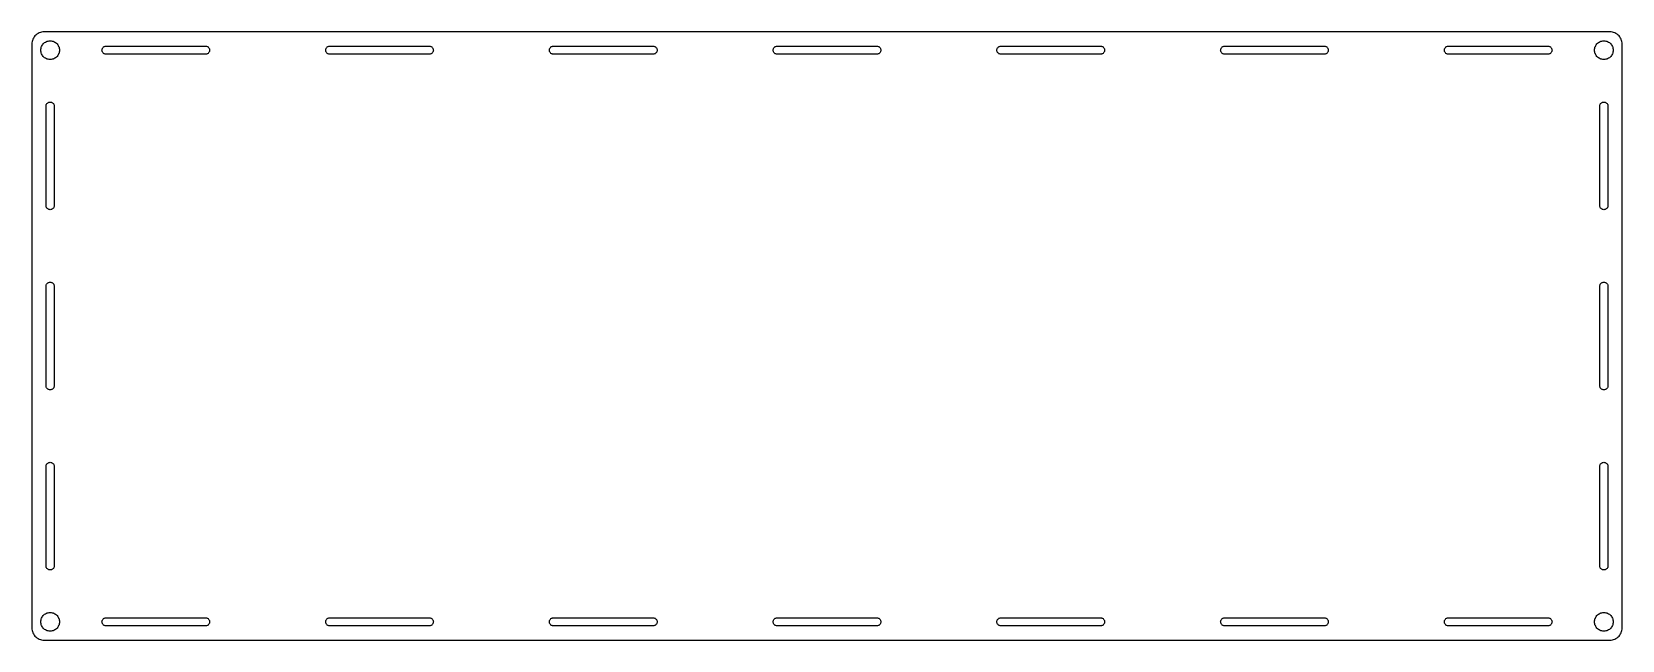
# Model space of a CAD drawing. Header units: metres. Extents: x -320 to 320, y -122 to 122.
import ezdxf

# ---------------------------------------------------------------- set-up
doc = ezdxf.new("R2010")
doc.units = ezdxf.units.M

msp = doc.modelspace()

# ---------------------------------------------------------------- linework, layer by layer
for p, q in [((-317.375, 121.655), (-317.814, 121.37)), ((-316.909, 121.893), (-317.375, 121.655)), ((-316.42, 122.08), (-316.909, 121.893)), ((-315.915, 122.216), (-316.42, 122.08)), ((-315.398, 122.298), (-315.915, 122.216)), ((-314.875, 122.325), (-315.398, 122.298)), ((314.875, 122.325), (-314.875, 122.325)), ((315.398, 122.298), (314.875, 122.325)), ((315.915, 122.216), (315.398, 122.298)), ((316.42, 122.08), (315.915, 122.216)), ((316.909, 121.893), (316.42, 122.08)), ((317.375, 121.655), (316.909, 121.893)), ((317.814, 121.37), (317.375, 121.655)), ((-319.848, 117.848), (-319.875, 117.325)), ((-319.875, 117.325), (-319.875, -117.325)), ((-319.766, 118.365), (-319.848, 117.848)), ((-319.63, 118.87), (-319.766, 118.365)), ((-319.443, 119.359), (-319.63, 118.87)), ((-319.205, 119.825), (-319.443, 119.359)), ((-318.92, 120.264), (-319.205, 119.825)), ((-318.591, 120.671), (-318.92, 120.264)), ((-318.221, 121.041), (-318.591, 120.671)), ((-317.814, 121.37), (-318.221, 121.041)), ((-316.25, 114.95), (-316.229, 115.342)), ((-316.229, 115.342), (-316.168, 115.73)), ((-316.168, 115.73), (-316.066, 116.109)), ((-316.066, 116.109), (-315.926, 116.475)), ((-315.926, 116.475), (-315.748, 116.825)), ((-315.748, 116.825), (-315.534, 117.154)), ((-315.534, 117.154), (-315.287, 117.459)), ((-315.287, 117.459), (-315.009, 117.737)), ((-315.009, 117.737), (-314.704, 117.984)), ((-314.704, 117.984), (-314.375, 118.198)), ((-314.375, 118.198), (-314.025, 118.376)), ((-314.025, 118.376), (-313.659, 118.516)), ((-313.659, 118.516), (-313.28, 118.618)), ((-313.28, 118.618), (-312.892, 118.679)), ((-312.892, 118.679), (-312.5, 118.7)), ((-312.5, 118.7), (-312.108, 118.679)), ((-312.108, 118.679), (-311.72, 118.618)), ((-311.72, 118.618), (-311.341, 118.516)), ((-311.341, 118.516), (-310.975, 118.376)), ((-310.975, 118.376), (-310.625, 118.198)), ((-310.625, 118.198), (-310.296, 117.984)), ((-310.296, 117.984), (-309.991, 117.737)), ((-309.991, 117.737), (-309.713, 117.459)), ((-309.713, 117.459), (-309.466, 117.154)), ((-309.466, 117.154), (-309.252, 116.825)), ((-309.252, 116.825), (-309.074, 116.475)), ((-309.074, 116.475), (-308.934, 116.109)), ((-308.934, 116.109), (-308.832, 115.73)), ((-308.832, 115.73), (-308.771, 115.342)), ((-308.771, 115.342), (-308.75, 114.95)), ((-291.65, 114.95), (-291.632, 115.196)), ((-291.632, 115.196), (-291.577, 115.436)), ((-291.577, 115.436), (-291.487, 115.666)), ((-291.487, 115.666), (-291.363, 115.879)), ((-291.363, 115.879), (-291.21, 116.072)), ((-291.21, 116.072), (-291.029, 116.24)), ((-291.029, 116.24), (-290.825, 116.379)), ((-290.825, 116.379), (-290.603, 116.486)), ((-290.603, 116.486), (-290.367, 116.559)), ((-290.367, 116.559), (-290.123, 116.595)), ((-290.123, 116.595), (-249.877, 116.595)), ((-249.877, 116.595), (-249.633, 116.559)), ((-249.633, 116.559), (-249.397, 116.486)), ((-249.397, 116.486), (-249.175, 116.379)), ((-249.175, 116.379), (-248.971, 116.24)), ((-248.971, 116.24), (-248.79, 116.072)), ((-248.79, 116.072), (-248.637, 115.879)), ((-248.637, 115.879), (-248.513, 115.666)), ((-248.513, 115.666), (-248.423, 115.436)), ((-248.423, 115.436), (-248.368, 115.196)), ((-248.368, 115.196), (-248.35, 114.95)), ((-201.65, 114.95), (-201.632, 115.196)), ((-201.632, 115.196), (-201.577, 115.436)), ((-201.577, 115.436), (-201.487, 115.666)), ((-201.487, 115.666), (-201.363, 115.879)), ((-201.363, 115.879), (-201.21, 116.072)), ((-201.21, 116.072), (-201.029, 116.24)), ((-201.029, 116.24), (-200.825, 116.379)), ((-200.825, 116.379), (-200.603, 116.486)), ((-200.603, 116.486), (-200.367, 116.559)), ((-200.367, 116.559), (-200.123, 116.595)), ((-200.123, 116.595), (-159.877, 116.595)), ((-159.877, 116.595), (-159.633, 116.559)), ((-159.633, 116.559), (-159.397, 116.486)), ((-159.397, 116.486), (-159.175, 116.379)), ((-159.175, 116.379), (-158.971, 116.24)), ((-158.971, 116.24), (-158.79, 116.072)), ((-158.79, 116.072), (-158.637, 115.879)), ((-158.637, 115.879), (-158.513, 115.666)), ((-158.513, 115.666), (-158.423, 115.436)), ((-158.423, 115.436), (-158.368, 115.196)), ((-158.368, 115.196), (-158.35, 114.95)), ((-111.65, 114.95), (-111.632, 115.196)), ((-111.632, 115.196), (-111.577, 115.436)), ((-111.577, 115.436), (-111.487, 115.666)), ((-111.487, 115.666), (-111.363, 115.879)), ((-111.363, 115.879), (-111.21, 116.072)), ((-111.21, 116.072), (-111.029, 116.24)), ((-111.029, 116.24), (-110.825, 116.379)), ((-110.825, 116.379), (-110.603, 116.486)), ((-110.603, 116.486), (-110.367, 116.559)), ((-110.367, 116.559), (-110.123, 116.595)), ((-110.123, 116.595), (-69.8767, 116.595)), ((-69.8767, 116.595), (-69.6328, 116.559)), ((-69.6328, 116.559), (-69.3972, 116.486)), ((-69.3972, 116.486), (-69.175, 116.379)), ((-69.175, 116.379), (-68.9712, 116.24)), ((-68.9712, 116.24), (-68.7905, 116.072)), ((-68.7905, 116.072), (-68.6367, 115.879)), ((-68.6367, 115.879), (-68.5134, 115.666)), ((-68.5134, 115.666), (-68.4233, 115.436)), ((-68.4233, 115.436), (-68.3684, 115.196)), ((-68.3684, 115.196), (-68.35, 114.95)), ((-21.65, 114.95), (-21.6316, 115.196)), ((-21.6316, 115.196), (-21.5767, 115.436)), ((-21.5767, 115.436), (-21.4866, 115.666)), ((-21.4866, 115.666), (-21.3633, 115.879)), ((-21.3633, 115.879), (-21.2095, 116.072)), ((-21.2095, 116.072), (-21.0287, 116.24)), ((-21.0287, 116.24), (-20.825, 116.379)), ((-20.825, 116.379), (-20.6028, 116.486)), ((-20.6028, 116.486), (-20.3672, 116.559)), ((-20.3672, 116.559), (-20.1233, 116.595)), ((-20.1233, 116.595), (20.1233, 116.595)), ((20.1233, 116.595), (20.3672, 116.559)), ((20.3672, 116.559), (20.6028, 116.486)), ((20.6028, 116.486), (20.825, 116.379)), ((20.825, 116.379), (21.0287, 116.24)), ((21.0287, 116.24), (21.2095, 116.072)), ((21.2095, 116.072), (21.3633, 115.879)), ((21.3633, 115.879), (21.4866, 115.666)), ((21.4866, 115.666), (21.5767, 115.436)), ((21.5767, 115.436), (21.6316, 115.196)), ((21.6316, 115.196), (21.65, 114.95)), ((68.35, 114.95), (68.3684, 115.196)), ((68.3684, 115.196), (68.4233, 115.436)), ((68.4233, 115.436), (68.5134, 115.666)), ((68.5134, 115.666), (68.6367, 115.879)), ((68.6367, 115.879), (68.7905, 116.072)), ((68.7905, 116.072), (68.9712, 116.24)), ((68.9712, 116.24), (69.175, 116.379)), ((69.175, 116.379), (69.3972, 116.486)), ((69.3972, 116.486), (69.6328, 116.559)), ((69.6328, 116.559), (69.8767, 116.595)), ((69.8767, 116.595), (110.123, 116.595)), ((110.123, 116.595), (110.367, 116.559)), ((110.367, 116.559), (110.603, 116.486)), ((110.603, 116.486), (110.825, 116.379)), ((110.825, 116.379), (111.029, 116.24)), ((111.029, 116.24), (111.21, 116.072)), ((111.21, 116.072), (111.363, 115.879)), ((111.363, 115.879), (111.487, 115.666)), ((111.487, 115.666), (111.577, 115.436)), ((111.577, 115.436), (111.632, 115.196)), ((111.632, 115.196), (111.65, 114.95)), ((158.35, 114.95), (158.368, 115.196)), ((158.368, 115.196), (158.423, 115.436)), ((158.423, 115.436), (158.513, 115.666)), ((158.513, 115.666), (158.637, 115.879)), ((158.637, 115.879), (158.79, 116.072)), ((158.79, 116.072), (158.971, 116.24)), ((158.971, 116.24), (159.175, 116.379)), ((159.175, 116.379), (159.397, 116.486)), ((159.397, 116.486), (159.633, 116.559)), ((159.633, 116.559), (159.877, 116.595)), ((159.877, 116.595), (200.123, 116.595)), ((200.123, 116.595), (200.367, 116.559)), ((200.367, 116.559), (200.603, 116.486)), ((200.603, 116.486), (200.825, 116.379)), ((200.825, 116.379), (201.029, 116.24)), ((201.029, 116.24), (201.21, 116.072)), ((201.21, 116.072), (201.363, 115.879)), ((201.363, 115.879), (201.487, 115.666)), ((201.487, 115.666), (201.577, 115.436)), ((201.577, 115.436), (201.632, 115.196)), ((201.632, 115.196), (201.65, 114.95)), ((248.35, 114.95), (248.368, 115.196)), ((248.368, 115.196), (248.423, 115.436)), ((248.423, 115.436), (248.513, 115.666)), ((248.513, 115.666), (248.637, 115.879)), ((248.637, 115.879), (248.79, 116.072)), ((248.79, 116.072), (248.971, 116.24)), ((248.971, 116.24), (249.175, 116.379)), ((249.175, 116.379), (249.397, 116.486)), ((249.397, 116.486), (249.633, 116.559)), ((249.633, 116.559), (249.877, 116.595)), ((249.877, 116.595), (290.123, 116.595)), ((290.123, 116.595), (290.367, 116.559)), ((290.367, 116.559), (290.603, 116.486)), ((290.603, 116.486), (290.825, 116.379)), ((290.825, 116.379), (291.029, 116.24)), ((291.029, 116.24), (291.21, 116.072)), ((291.21, 116.072), (291.363, 115.879)), ((291.363, 115.879), (291.487, 115.666)), ((291.487, 115.666), (291.577, 115.436)), ((291.577, 115.436), (291.632, 115.196)), ((291.632, 115.196), (291.65, 114.95)), ((308.75, 114.95), (308.771, 115.342)), ((308.771, 115.342), (308.832, 115.73)), ((308.832, 115.73), (308.934, 116.109)), ((308.934, 116.109), (309.074, 116.475)), ((309.074, 116.475), (309.252, 116.825)), ((309.252, 116.825), (309.466, 117.154)), ((309.466, 117.154), (309.713, 117.459)), ((309.713, 117.459), (309.991, 117.737)), ((309.991, 117.737), (310.296, 117.984)), ((310.296, 117.984), (310.625, 118.198)), ((310.625, 118.198), (310.975, 118.376)), ((310.975, 118.376), (311.341, 118.516)), ((311.341, 118.516), (311.72, 118.618)), ((311.72, 118.618), (312.108, 118.679)), ((312.108, 118.679), (312.5, 118.7)), ((312.5, 118.7), (312.892, 118.679)), ((312.892, 118.679), (313.28, 118.618)), ((313.28, 118.618), (313.659, 118.516)), ((313.659, 118.516), (314.025, 118.376)), ((314.025, 118.376), (314.375, 118.198)), ((314.375, 118.198), (314.704, 117.984)), ((314.704, 117.984), (315.009, 117.737)), ((315.009, 117.737), (315.287, 117.459)), ((315.287, 117.459), (315.534, 117.154)), ((315.534, 117.154), (315.748, 116.825)), ((315.748, 116.825), (315.926, 116.475)), ((315.926, 116.475), (316.066, 116.109)), ((316.066, 116.109), (316.168, 115.73)), ((316.168, 115.73), (316.229, 115.342)), ((316.229, 115.342), (316.25, 114.95)), ((318.221, 121.041), (317.814, 121.37)), ((318.591, 120.671), (318.221, 121.041)), ((318.92, 120.264), (318.591, 120.671)), ((319.205, 119.825), (318.92, 120.264)), ((319.443, 119.359), (319.205, 119.825)), ((319.63, 118.87), (319.443, 119.359)), ((319.766, 118.365), (319.63, 118.87)), ((319.848, 117.848), (319.766, 118.365)), ((319.875, 117.325), (319.848, 117.848)), ((319.875, -117.325), (319.875, 117.325)), ((-316.229, 114.558), (-316.25, 114.95)), ((-316.168, 114.17), (-316.229, 114.558)), ((-316.066, 113.791), (-316.168, 114.17)), ((-315.926, 113.425), (-316.066, 113.791)), ((-315.748, 113.075), (-315.926, 113.425)), ((-315.534, 112.746), (-315.748, 113.075)), ((-315.287, 112.441), (-315.534, 112.746)), ((-315.009, 112.163), (-315.287, 112.441)), ((-314.704, 111.916), (-315.009, 112.163)), ((-314.375, 111.702), (-314.704, 111.916)), ((-314.025, 111.524), (-314.375, 111.702)), ((-313.659, 111.384), (-314.025, 111.524)), ((-313.28, 111.282), (-313.659, 111.384)), ((-312.892, 111.221), (-313.28, 111.282)), ((-312.5, 111.2), (-312.892, 111.221)), ((-312.108, 111.221), (-312.5, 111.2)), ((-311.72, 111.282), (-312.108, 111.221)), ((-311.341, 111.384), (-311.72, 111.282)), ((-310.975, 111.524), (-311.341, 111.384)), ((-310.625, 111.702), (-310.975, 111.524)), ((-310.296, 111.916), (-310.625, 111.702)), ((-309.991, 112.163), (-310.296, 111.916)), ((-309.713, 112.441), (-309.991, 112.163)), ((-309.466, 112.746), (-309.713, 112.441)), ((-309.252, 113.075), (-309.466, 112.746)), ((-309.074, 113.425), (-309.252, 113.075)), ((-308.934, 113.791), (-309.074, 113.425)), ((-308.832, 114.17), (-308.934, 113.791)), ((-308.771, 114.558), (-308.832, 114.17)), ((-308.75, 114.95), (-308.771, 114.558)), ((-291.632, 114.704), (-291.65, 114.95)), ((-291.577, 114.464), (-291.632, 114.704)), ((-291.487, 114.234), (-291.577, 114.464)), ((-291.363, 114.021), (-291.487, 114.234)), ((-291.21, 113.828), (-291.363, 114.021)), ((-291.029, 113.66), (-291.21, 113.828)), ((-290.825, 113.521), (-291.029, 113.66)), ((-290.603, 113.414), (-290.825, 113.521)), ((-290.367, 113.341), (-290.603, 113.414)), ((-290.123, 113.305), (-290.367, 113.341)), ((-249.877, 113.305), (-290.123, 113.305)), ((-249.633, 113.341), (-249.877, 113.305)), ((-249.397, 113.414), (-249.633, 113.341)), ((-249.175, 113.521), (-249.397, 113.414)), ((-248.971, 113.66), (-249.175, 113.521)), ((-248.79, 113.828), (-248.971, 113.66)), ((-248.637, 114.021), (-248.79, 113.828)), ((-248.513, 114.234), (-248.637, 114.021)), ((-248.423, 114.464), (-248.513, 114.234)), ((-248.368, 114.704), (-248.423, 114.464)), ((-248.35, 114.95), (-248.368, 114.704)), ((-201.632, 114.704), (-201.65, 114.95)), ((-201.577, 114.464), (-201.632, 114.704)), ((-201.487, 114.234), (-201.577, 114.464)), ((-201.363, 114.021), (-201.487, 114.234)), ((-201.21, 113.828), (-201.363, 114.021)), ((-201.029, 113.66), (-201.21, 113.828)), ((-200.825, 113.521), (-201.029, 113.66)), ((-200.603, 113.414), (-200.825, 113.521)), ((-200.367, 113.341), (-200.603, 113.414)), ((-200.123, 113.305), (-200.367, 113.341)), ((-159.877, 113.305), (-200.123, 113.305)), ((-159.633, 113.341), (-159.877, 113.305)), ((-159.397, 113.414), (-159.633, 113.341)), ((-159.175, 113.521), (-159.397, 113.414)), ((-158.971, 113.66), (-159.175, 113.521)), ((-158.79, 113.828), (-158.971, 113.66)), ((-158.637, 114.021), (-158.79, 113.828)), ((-158.513, 114.234), (-158.637, 114.021)), ((-158.423, 114.464), (-158.513, 114.234)), ((-158.368, 114.704), (-158.423, 114.464)), ((-158.35, 114.95), (-158.368, 114.704)), ((-111.632, 114.704), (-111.65, 114.95)), ((-111.577, 114.464), (-111.632, 114.704)), ((-111.487, 114.234), (-111.577, 114.464)), ((-111.363, 114.021), (-111.487, 114.234)), ((-111.21, 113.828), (-111.363, 114.021)), ((-111.029, 113.66), (-111.21, 113.828)), ((-110.825, 113.521), (-111.029, 113.66)), ((-110.603, 113.414), (-110.825, 113.521)), ((-110.367, 113.341), (-110.603, 113.414)), ((-110.123, 113.305), (-110.367, 113.341)), ((-69.8767, 113.305), (-110.123, 113.305)), ((-69.6328, 113.341), (-69.8767, 113.305)), ((-69.3972, 113.414), (-69.6328, 113.341)), ((-69.175, 113.521), (-69.3972, 113.414)), ((-68.9712, 113.66), (-69.175, 113.521)), ((-68.7905, 113.828), (-68.9712, 113.66)), ((-68.6367, 114.021), (-68.7905, 113.828)), ((-68.5134, 114.234), (-68.6367, 114.021)), ((-68.4233, 114.464), (-68.5134, 114.234)), ((-68.3684, 114.704), (-68.4233, 114.464)), ((-68.35, 114.95), (-68.3684, 114.704)), ((-21.6316, 114.704), (-21.65, 114.95)), ((-21.5767, 114.464), (-21.6316, 114.704)), ((-21.4866, 114.234), (-21.5767, 114.464)), ((-21.3633, 114.021), (-21.4866, 114.234)), ((-21.2095, 113.828), (-21.3633, 114.021)), ((-21.0287, 113.66), (-21.2095, 113.828)), ((-20.825, 113.521), (-21.0287, 113.66)), ((-20.6028, 113.414), (-20.825, 113.521)), ((-20.3672, 113.341), (-20.6028, 113.414)), ((-20.1233, 113.305), (-20.3672, 113.341)), ((20.1233, 113.305), (-20.1233, 113.305)), ((20.3672, 113.341), (20.1233, 113.305)), ((20.6028, 113.414), (20.3672, 113.341)), ((20.825, 113.521), (20.6028, 113.414)), ((21.0287, 113.66), (20.825, 113.521)), ((21.2095, 113.828), (21.0287, 113.66)), ((21.3633, 114.021), (21.2095, 113.828)), ((21.4866, 114.234), (21.3633, 114.021)), ((21.5767, 114.464), (21.4866, 114.234)), ((21.6316, 114.704), (21.5767, 114.464)), ((21.65, 114.95), (21.6316, 114.704)), ((68.3684, 114.704), (68.35, 114.95)), ((68.4233, 114.464), (68.3684, 114.704)), ((68.5134, 114.234), (68.4233, 114.464)), ((68.6367, 114.021), (68.5134, 114.234)), ((68.7905, 113.828), (68.6367, 114.021)), ((68.9712, 113.66), (68.7905, 113.828)), ((69.175, 113.521), (68.9712, 113.66)), ((69.3972, 113.414), (69.175, 113.521)), ((69.6328, 113.341), (69.3972, 113.414)), ((69.8767, 113.305), (69.6328, 113.341)), ((110.123, 113.305), (69.8767, 113.305)), ((110.367, 113.341), (110.123, 113.305)), ((110.603, 113.414), (110.367, 113.341)), ((110.825, 113.521), (110.603, 113.414)), ((111.029, 113.66), (110.825, 113.521)), ((111.21, 113.828), (111.029, 113.66)), ((111.363, 114.021), (111.21, 113.828)), ((111.487, 114.234), (111.363, 114.021)), ((111.577, 114.464), (111.487, 114.234)), ((111.632, 114.704), (111.577, 114.464)), ((111.65, 114.95), (111.632, 114.704)), ((158.368, 114.704), (158.35, 114.95)), ((158.423, 114.464), (158.368, 114.704)), ((158.513, 114.234), (158.423, 114.464)), ((158.637, 114.021), (158.513, 114.234)), ((158.79, 113.828), (158.637, 114.021)), ((158.971, 113.66), (158.79, 113.828)), ((159.175, 113.521), (158.971, 113.66)), ((159.397, 113.414), (159.175, 113.521)), ((159.633, 113.341), (159.397, 113.414)), ((159.877, 113.305), (159.633, 113.341)), ((200.123, 113.305), (159.877, 113.305)), ((200.367, 113.341), (200.123, 113.305)), ((200.603, 113.414), (200.367, 113.341)), ((200.825, 113.521), (200.603, 113.414)), ((201.029, 113.66), (200.825, 113.521)), ((201.21, 113.828), (201.029, 113.66)), ((201.363, 114.021), (201.21, 113.828)), ((201.487, 114.234), (201.363, 114.021)), ((201.577, 114.464), (201.487, 114.234)), ((201.632, 114.704), (201.577, 114.464)), ((201.65, 114.95), (201.632, 114.704)), ((248.368, 114.704), (248.35, 114.95)), ((248.423, 114.464), (248.368, 114.704)), ((248.513, 114.234), (248.423, 114.464)), ((248.637, 114.021), (248.513, 114.234)), ((248.79, 113.828), (248.637, 114.021)), ((248.971, 113.66), (248.79, 113.828)), ((249.175, 113.521), (248.971, 113.66)), ((249.397, 113.414), (249.175, 113.521)), ((249.633, 113.341), (249.397, 113.414)), ((249.877, 113.305), (249.633, 113.341)), ((290.123, 113.305), (249.877, 113.305)), ((290.367, 113.341), (290.123, 113.305)), ((290.603, 113.414), (290.367, 113.341)), ((290.825, 113.521), (290.603, 113.414)), ((291.029, 113.66), (290.825, 113.521)), ((291.21, 113.828), (291.029, 113.66)), ((291.363, 114.021), (291.21, 113.828)), ((291.487, 114.234), (291.363, 114.021)), ((291.577, 114.464), (291.487, 114.234)), ((291.632, 114.704), (291.577, 114.464)), ((291.65, 114.95), (291.632, 114.704)), ((308.771, 114.558), (308.75, 114.95)), ((308.832, 114.17), (308.771, 114.558)), ((308.934, 113.791), (308.832, 114.17)), ((309.074, 113.425), (308.934, 113.791)), ((309.252, 113.075), (309.074, 113.425)), ((309.466, 112.746), (309.252, 113.075)), ((309.713, 112.441), (309.466, 112.746)), ((309.991, 112.163), (309.713, 112.441)), ((310.296, 111.916), (309.991, 112.163)), ((310.625, 111.702), (310.296, 111.916)), ((310.975, 111.524), (310.625, 111.702)), ((311.341, 111.384), (310.975, 111.524)), ((311.72, 111.282), (311.341, 111.384)), ((312.108, 111.221), (311.72, 111.282)), ((312.5, 111.2), (312.108, 111.221)), ((312.892, 111.221), (312.5, 111.2)), ((313.28, 111.282), (312.892, 111.221)), ((313.659, 111.384), (313.28, 111.282)), ((314.025, 111.524), (313.659, 111.384)), ((314.375, 111.702), (314.025, 111.524)), ((314.704, 111.916), (314.375, 111.702)), ((315.009, 112.163), (314.704, 111.916)), ((315.287, 112.441), (315.009, 112.163)), ((315.534, 112.746), (315.287, 112.441)), ((315.748, 113.075), (315.534, 112.746)), ((315.926, 113.425), (315.748, 113.075)), ((316.066, 113.791), (315.926, 113.425)), ((316.168, 114.17), (316.066, 113.791)), ((316.229, 114.558), (316.168, 114.17)), ((316.25, 114.95), (316.229, 114.558)), ((-314.145, 92.5733), (-314.109, 92.8172)), ((-314.145, 52.3267), (-314.145, 92.5733)), ((-314.109, 92.8172), (-314.036, 93.0528)), ((-314.036, 93.0528), (-313.929, 93.275)), ((-313.929, 93.275), (-313.79, 93.4788)), ((-313.79, 93.4788), (-313.622, 93.6595)), ((-313.622, 93.6595), (-313.429, 93.8133)), ((-313.429, 93.8133), (-313.216, 93.9366)), ((-313.216, 93.9366), (-312.986, 94.0267)), ((-312.986, 94.0267), (-312.746, 94.0816)), ((-312.746, 94.0816), (-312.5, 94.1)), ((-312.5, 94.1), (-312.254, 94.0816)), ((-312.254, 94.0816), (-312.014, 94.0267)), ((-312.014, 94.0267), (-311.784, 93.9366)), ((-311.784, 93.9366), (-311.571, 93.8133)), ((-311.571, 93.8133), (-311.378, 93.6595)), ((-311.378, 93.6595), (-311.21, 93.4788)), ((-311.21, 93.4788), (-311.071, 93.275)), ((-311.071, 93.275), (-310.964, 93.0528)), ((-310.964, 93.0528), (-310.891, 92.8172)), ((-310.891, 92.8172), (-310.855, 92.5733)), ((-310.855, 92.5733), (-310.855, 52.3267)), ((310.855, 92.5733), (310.891, 92.8172)), ((310.855, 52.3267), (310.855, 92.5733)), ((310.891, 92.8172), (310.964, 93.0528)), ((310.964, 93.0528), (311.071, 93.275)), ((311.071, 93.275), (311.21, 93.4788)), ((311.21, 93.4788), (311.378, 93.6595)), ((311.378, 93.6595), (311.571, 93.8133)), ((311.571, 93.8133), (311.784, 93.9366)), ((311.784, 93.9366), (312.014, 94.0267)), ((312.014, 94.0267), (312.254, 94.0816)), ((312.254, 94.0816), (312.5, 94.1)), ((312.5, 94.1), (312.746, 94.0816)), ((312.746, 94.0816), (312.986, 94.0267)), ((312.986, 94.0267), (313.216, 93.9366)), ((313.216, 93.9366), (313.429, 93.8133)), ((313.429, 93.8133), (313.622, 93.6595)), ((313.622, 93.6595), (313.79, 93.4788)), ((313.79, 93.4788), (313.929, 93.275)), ((313.929, 93.275), (314.036, 93.0528)), ((314.036, 93.0528), (314.109, 92.8172)), ((314.109, 92.8172), (314.145, 92.5733)), ((314.145, 92.5733), (314.145, 52.3267)), ((-314.109, 52.0828), (-314.145, 52.3267)), ((-314.036, 51.8472), (-314.109, 52.0828)), ((-313.929, 51.625), (-314.036, 51.8472)), ((-313.79, 51.4212), (-313.929, 51.625)), ((-313.622, 51.2405), (-313.79, 51.4212)), ((-313.429, 51.0867), (-313.622, 51.2405)), ((-311.378, 51.2405), (-311.571, 51.0867)), ((-311.21, 51.4212), (-311.378, 51.2405)), ((-311.071, 51.625), (-311.21, 51.4212)), ((-310.964, 51.8472), (-311.071, 51.625)), ((-310.891, 52.0828), (-310.964, 51.8472)), ((-310.855, 52.3267), (-310.891, 52.0828)), ((310.891, 52.0828), (310.855, 52.3267)), ((310.964, 51.8472), (310.891, 52.0828)), ((311.071, 51.625), (310.964, 51.8472)), ((311.21, 51.4212), (311.071, 51.625)), ((311.378, 51.2405), (311.21, 51.4212)), ((311.571, 51.0867), (311.378, 51.2405)), ((313.622, 51.2405), (313.429, 51.0867)), ((313.79, 51.4212), (313.622, 51.2405)), ((313.929, 51.625), (313.79, 51.4212)), ((314.036, 51.8472), (313.929, 51.625)), ((314.109, 52.0828), (314.036, 51.8472)), ((314.145, 52.3267), (314.109, 52.0828)), ((-313.216, 50.9634), (-313.429, 51.0867)), ((-312.986, 50.8733), (-313.216, 50.9634)), ((-312.746, 50.8184), (-312.986, 50.8733)), ((-312.5, 50.8), (-312.746, 50.8184)), ((-312.254, 50.8184), (-312.5, 50.8)), ((-312.014, 50.8733), (-312.254, 50.8184)), ((-311.784, 50.9634), (-312.014, 50.8733)), ((-311.571, 51.0867), (-311.784, 50.9634)), ((311.784, 50.9634), (311.571, 51.0867)), ((312.014, 50.8733), (311.784, 50.9634)), ((312.254, 50.8184), (312.014, 50.8733)), ((312.5, 50.8), (312.254, 50.8184)), ((312.746, 50.8184), (312.5, 50.8)), ((312.986, 50.8733), (312.746, 50.8184)), ((313.216, 50.9634), (312.986, 50.8733)), ((313.429, 51.0867), (313.216, 50.9634)), ((-314.145, 20.1233), (-314.109, 20.3672)), ((-314.145, -20.1233), (-314.145, 20.1233)), ((-314.109, 20.3672), (-314.036, 20.6028)), ((-314.036, 20.6028), (-313.929, 20.825)), ((-313.929, 20.825), (-313.79, 21.0287)), ((-313.79, 21.0287), (-313.622, 21.2095)), ((-313.622, 21.2095), (-313.429, 21.3633)), ((-313.429, 21.3633), (-313.216, 21.4866)), ((-313.216, 21.4866), (-312.986, 21.5767)), ((-312.986, 21.5767), (-312.746, 21.6316)), ((-312.746, 21.6316), (-312.5, 21.65)), ((-312.5, 21.65), (-312.254, 21.6316)), ((-312.254, 21.6316), (-312.014, 21.5767)), ((-312.014, 21.5767), (-311.784, 21.4866)), ((-311.784, 21.4866), (-311.571, 21.3633)), ((-311.571, 21.3633), (-311.378, 21.2095)), ((-311.378, 21.2095), (-311.21, 21.0287)), ((-311.21, 21.0287), (-311.071, 20.825)), ((-311.071, 20.825), (-310.964, 20.6028)), ((-310.964, 20.6028), (-310.891, 20.3672)), ((-310.891, 20.3672), (-310.855, 20.1233)), ((-310.855, 20.1233), (-310.855, -20.1233)), ((310.855, 20.1233), (310.891, 20.3672)), ((310.855, -20.1233), (310.855, 20.1233)), ((310.891, 20.3672), (310.964, 20.6028)), ((310.964, 20.6028), (311.071, 20.825)), ((311.071, 20.825), (311.21, 21.0287)), ((311.21, 21.0287), (311.378, 21.2095)), ((311.378, 21.2095), (311.571, 21.3633)), ((311.571, 21.3633), (311.784, 21.4866)), ((311.784, 21.4866), (312.014, 21.5767)), ((312.014, 21.5767), (312.254, 21.6316)), ((312.254, 21.6316), (312.5, 21.65)), ((312.5, 21.65), (312.746, 21.6316)), ((312.746, 21.6316), (312.986, 21.5767)), ((312.986, 21.5767), (313.216, 21.4866)), ((313.216, 21.4866), (313.429, 21.3633)), ((313.429, 21.3633), (313.622, 21.2095)), ((313.622, 21.2095), (313.79, 21.0287)), ((313.79, 21.0287), (313.929, 20.825)), ((313.929, 20.825), (314.036, 20.6028)), ((314.036, 20.6028), (314.109, 20.3672)), ((314.109, 20.3672), (314.145, 20.1233)), ((314.145, 20.1233), (314.145, -20.1233)), ((-314.109, -20.3672), (-314.145, -20.1233)), ((-314.036, -20.6028), (-314.109, -20.3672)), ((-313.929, -20.825), (-314.036, -20.6028)), ((-313.79, -21.0287), (-313.929, -20.825)), ((-313.622, -21.2095), (-313.79, -21.0287)), ((-313.429, -21.3633), (-313.622, -21.2095)), ((-313.216, -21.4866), (-313.429, -21.3633)), ((-312.986, -21.5767), (-313.216, -21.4866)), ((-312.746, -21.6316), (-312.986, -21.5767)), ((-312.5, -21.65), (-312.746, -21.6316)), ((-312.254, -21.6316), (-312.5, -21.65)), ((-312.014, -21.5767), (-312.254, -21.6316)), ((-311.784, -21.4866), (-312.014, -21.5767)), ((-311.571, -21.3633), (-311.784, -21.4866)), ((-311.378, -21.2095), (-311.571, -21.3633)), ((-311.21, -21.0287), (-311.378, -21.2095)), ((-311.071, -20.825), (-311.21, -21.0287)), ((-310.964, -20.6028), (-311.071, -20.825)), ((-310.891, -20.3672), (-310.964, -20.6028)), ((-310.855, -20.1233), (-310.891, -20.3672)), ((310.891, -20.3672), (310.855, -20.1233)), ((310.964, -20.6028), (310.891, -20.3672)), ((311.071, -20.825), (310.964, -20.6028)), ((311.21, -21.0287), (311.071, -20.825)), ((311.378, -21.2095), (311.21, -21.0287)), ((311.571, -21.3633), (311.378, -21.2095)), ((311.784, -21.4866), (311.571, -21.3633)), ((312.014, -21.5767), (311.784, -21.4866)), ((312.254, -21.6316), (312.014, -21.5767)), ((312.5, -21.65), (312.254, -21.6316)), ((312.746, -21.6316), (312.5, -21.65)), ((312.986, -21.5767), (312.746, -21.6316)), ((313.216, -21.4866), (312.986, -21.5767)), ((313.429, -21.3633), (313.216, -21.4866)), ((313.622, -21.2095), (313.429, -21.3633)), ((313.79, -21.0287), (313.622, -21.2095)), ((313.929, -20.825), (313.79, -21.0287)), ((314.036, -20.6028), (313.929, -20.825)), ((314.109, -20.3672), (314.036, -20.6028)), ((314.145, -20.1233), (314.109, -20.3672)), ((-313.622, -51.2405), (-313.429, -51.0867)), ((-313.429, -51.0867), (-313.216, -50.9634)), ((-313.216, -50.9634), (-312.986, -50.8733)), ((-312.986, -50.8733), (-312.746, -50.8184)), ((-312.746, -50.8184), (-312.5, -50.8)), ((-312.5, -50.8), (-312.254, -50.8184)), ((-312.254, -50.8184), (-312.014, -50.8733)), ((-312.014, -50.8733), (-311.784, -50.9634)), ((-311.784, -50.9634), (-311.571, -51.0867)), ((-311.571, -51.0867), (-311.378, -51.2405)), ((311.378, -51.2405), (311.571, -51.0867)), ((311.571, -51.0867), (311.784, -50.9634)), ((311.784, -50.9634), (312.014, -50.8733)), ((312.014, -50.8733), (312.254, -50.8184)), ((312.254, -50.8184), (312.5, -50.8)), ((312.5, -50.8), (312.746, -50.8184)), ((312.746, -50.8184), (312.986, -50.8733)), ((312.986, -50.8733), (313.216, -50.9634)), ((313.216, -50.9634), (313.429, -51.0867)), ((313.429, -51.0867), (313.622, -51.2405)), ((-314.145, -52.3267), (-314.109, -52.0828)), ((-314.145, -92.5733), (-314.145, -52.3267)), ((-314.109, -52.0828), (-314.036, -51.8472)), ((-314.036, -51.8472), (-313.929, -51.625)), ((-313.929, -51.625), (-313.79, -51.4212)), ((-313.79, -51.4212), (-313.622, -51.2405)), ((-311.378, -51.2405), (-311.21, -51.4212)), ((-311.21, -51.4212), (-311.071, -51.625)), ((-311.071, -51.625), (-310.964, -51.8472)), ((-310.964, -51.8472), (-310.891, -52.0828)), ((-310.891, -52.0828), (-310.855, -52.3267)), ((-310.855, -52.3267), (-310.855, -92.5733)), ((310.855, -52.3267), (310.891, -52.0828)), ((310.855, -92.5733), (310.855, -52.3267)), ((310.891, -52.0828), (310.964, -51.8472)), ((310.964, -51.8472), (311.071, -51.625)), ((311.071, -51.625), (311.21, -51.4212)), ((311.21, -51.4212), (311.378, -51.2405)), ((313.622, -51.2405), (313.79, -51.4212)), ((313.79, -51.4212), (313.929, -51.625)), ((313.929, -51.625), (314.036, -51.8472)), ((314.036, -51.8472), (314.109, -52.0828)), ((314.109, -52.0828), (314.145, -52.3267)), ((314.145, -52.3267), (314.145, -92.5733)), ((-314.109, -92.8172), (-314.145, -92.5733)), ((-314.036, -93.0528), (-314.109, -92.8172)), ((-313.929, -93.275), (-314.036, -93.0528)), ((-313.79, -93.4788), (-313.929, -93.275)), ((-313.622, -93.6595), (-313.79, -93.4788)), ((-313.429, -93.8133), (-313.622, -93.6595)), ((-313.216, -93.9366), (-313.429, -93.8133)), ((-312.986, -94.0267), (-313.216, -93.9366)), ((-312.746, -94.0816), (-312.986, -94.0267)), ((-312.5, -94.1), (-312.746, -94.0816)), ((-312.254, -94.0816), (-312.5, -94.1)), ((-312.014, -94.0267), (-312.254, -94.0816)), ((-311.784, -93.9366), (-312.014, -94.0267)), ((-311.571, -93.8133), (-311.784, -93.9366)), ((-311.378, -93.6595), (-311.571, -93.8133)), ((-311.21, -93.4788), (-311.378, -93.6595)), ((-311.071, -93.275), (-311.21, -93.4788)), ((-310.964, -93.0528), (-311.071, -93.275)), ((-310.891, -92.8172), (-310.964, -93.0528)), ((-310.855, -92.5733), (-310.891, -92.8172)), ((310.891, -92.8172), (310.855, -92.5733)), ((310.964, -93.0528), (310.891, -92.8172)), ((311.071, -93.275), (310.964, -93.0528)), ((311.21, -93.4788), (311.071, -93.275)), ((311.378, -93.6595), (311.21, -93.4788)), ((311.571, -93.8133), (311.378, -93.6595)), ((311.784, -93.9366), (311.571, -93.8133)), ((312.014, -94.0267), (311.784, -93.9366)), ((312.254, -94.0816), (312.014, -94.0267)), ((312.5, -94.1), (312.254, -94.0816)), ((312.746, -94.0816), (312.5, -94.1)), ((312.986, -94.0267), (312.746, -94.0816)), ((313.216, -93.9366), (312.986, -94.0267)), ((313.429, -93.8133), (313.216, -93.9366)), ((313.622, -93.6595), (313.429, -93.8133)), ((313.79, -93.4788), (313.622, -93.6595)), ((313.929, -93.275), (313.79, -93.4788)), ((314.036, -93.0528), (313.929, -93.275)), ((314.109, -92.8172), (314.036, -93.0528)), ((314.145, -92.5733), (314.109, -92.8172)), ((-316.25, -114.95), (-316.229, -114.558)), ((-316.229, -115.342), (-316.25, -114.95)), ((-316.229, -114.558), (-316.168, -114.17)), ((-316.168, -114.17), (-316.066, -113.791)), ((-316.066, -113.791), (-315.926, -113.425)), ((-315.926, -113.425), (-315.748, -113.075)), ((-315.748, -113.075), (-315.534, -112.746)), ((-315.534, -112.746), (-315.287, -112.441)), ((-315.287, -112.441), (-315.009, -112.163)), ((-315.009, -112.163), (-314.704, -111.916)), ((-314.704, -111.916), (-314.375, -111.702)), ((-314.375, -111.702), (-314.025, -111.524)), ((-314.025, -111.524), (-313.659, -111.384)), ((-313.659, -111.384), (-313.28, -111.282)), ((-313.28, -111.282), (-312.892, -111.221)), ((-312.892, -111.221), (-312.5, -111.2)), ((-312.5, -111.2), (-312.108, -111.221)), ((-312.108, -111.221), (-311.72, -111.282)), ((-311.72, -111.282), (-311.341, -111.384)), ((-311.341, -111.384), (-310.975, -111.524)), ((-310.975, -111.524), (-310.625, -111.702)), ((-310.625, -111.702), (-310.296, -111.916)), ((-310.296, -111.916), (-309.991, -112.163)), ((-309.991, -112.163), (-309.713, -112.441)), ((-309.713, -112.441), (-309.466, -112.746)), ((-309.466, -112.746), (-309.252, -113.075)), ((-309.252, -113.075), (-309.074, -113.425)), ((-309.074, -113.425), (-308.934, -113.791)), ((-308.934, -113.791), (-308.832, -114.17)), ((-308.832, -114.17), (-308.771, -114.558)), ((-308.771, -114.558), (-308.75, -114.95)), ((-308.75, -114.95), (-308.771, -115.342)), ((-291.65, -114.95), (-291.632, -114.704)), ((-291.632, -115.196), (-291.65, -114.95)), ((-291.632, -114.704), (-291.577, -114.464)), ((-291.577, -114.464), (-291.487, -114.234)), ((-291.487, -114.234), (-291.363, -114.021)), ((-291.363, -114.021), (-291.21, -113.828)), ((-291.21, -113.828), (-291.029, -113.66)), ((-291.029, -113.66), (-290.825, -113.521)), ((-290.825, -113.521), (-290.603, -113.414)), ((-290.603, -113.414), (-290.367, -113.341)), ((-290.367, -113.341), (-290.123, -113.305)), ((-290.123, -113.305), (-249.877, -113.305)), ((-249.877, -113.305), (-249.633, -113.341)), ((-249.633, -113.341), (-249.397, -113.414)), ((-249.397, -113.414), (-249.175, -113.521)), ((-249.175, -113.521), (-248.971, -113.66)), ((-248.971, -113.66), (-248.79, -113.828)), ((-248.79, -113.828), (-248.637, -114.021)), ((-248.637, -114.021), (-248.513, -114.234)), ((-248.513, -114.234), (-248.423, -114.464)), ((-248.423, -114.464), (-248.368, -114.704)), ((-248.368, -114.704), (-248.35, -114.95)), ((-248.35, -114.95), (-248.368, -115.196)), ((-201.65, -114.95), (-201.632, -114.704)), ((-201.632, -115.196), (-201.65, -114.95)), ((-201.632, -114.704), (-201.577, -114.464)), ((-201.577, -114.464), (-201.487, -114.234)), ((-201.487, -114.234), (-201.363, -114.021)), ((-201.363, -114.021), (-201.21, -113.828)), ((-201.21, -113.828), (-201.029, -113.66)), ((-201.029, -113.66), (-200.825, -113.521)), ((-200.825, -113.521), (-200.603, -113.414)), ((-200.603, -113.414), (-200.367, -113.341)), ((-200.367, -113.341), (-200.123, -113.305)), ((-200.123, -113.305), (-159.877, -113.305)), ((-159.877, -113.305), (-159.633, -113.341)), ((-159.633, -113.341), (-159.397, -113.414)), ((-159.397, -113.414), (-159.175, -113.521)), ((-159.175, -113.521), (-158.971, -113.66)), ((-158.971, -113.66), (-158.79, -113.828)), ((-158.79, -113.828), (-158.637, -114.021)), ((-158.637, -114.021), (-158.513, -114.234)), ((-158.513, -114.234), (-158.423, -114.464)), ((-158.423, -114.464), (-158.368, -114.704)), ((-158.368, -114.704), (-158.35, -114.95)), ((-158.35, -114.95), (-158.368, -115.196)), ((-111.65, -114.95), (-111.632, -114.704)), ((-111.632, -115.196), (-111.65, -114.95)), ((-111.632, -114.704), (-111.577, -114.464)), ((-111.577, -114.464), (-111.487, -114.234)), ((-111.487, -114.234), (-111.363, -114.021)), ((-111.363, -114.021), (-111.21, -113.828)), ((-111.21, -113.828), (-111.029, -113.66)), ((-111.029, -113.66), (-110.825, -113.521)), ((-110.825, -113.521), (-110.603, -113.414)), ((-110.603, -113.414), (-110.367, -113.341)), ((-110.367, -113.341), (-110.123, -113.305)), ((-110.123, -113.305), (-69.8767, -113.305)), ((-69.8767, -113.305), (-69.6328, -113.341)), ((-69.6328, -113.341), (-69.3972, -113.414)), ((-69.3972, -113.414), (-69.175, -113.521)), ((-69.175, -113.521), (-68.9712, -113.66)), ((-68.9712, -113.66), (-68.7905, -113.828)), ((-68.7905, -113.828), (-68.6367, -114.021)), ((-68.6367, -114.021), (-68.5134, -114.234)), ((-68.5134, -114.234), (-68.4233, -114.464)), ((-68.4233, -114.464), (-68.3684, -114.704)), ((-68.3684, -114.704), (-68.35, -114.95)), ((-68.35, -114.95), (-68.3684, -115.196)), ((-21.65, -114.95), (-21.6316, -114.704)), ((-21.6316, -115.196), (-21.65, -114.95)), ((-21.6316, -114.704), (-21.5767, -114.464)), ((-21.5767, -114.464), (-21.4866, -114.234)), ((-21.4866, -114.234), (-21.3633, -114.021)), ((-21.3633, -114.021), (-21.2095, -113.828)), ((-21.2095, -113.828), (-21.0287, -113.66)), ((-21.0287, -113.66), (-20.825, -113.521)), ((-20.825, -113.521), (-20.6028, -113.414)), ((-20.6028, -113.414), (-20.3672, -113.341)), ((-20.3672, -113.341), (-20.1233, -113.305)), ((-20.1233, -113.305), (20.1233, -113.305)), ((20.1233, -113.305), (20.3672, -113.341)), ((20.3672, -113.341), (20.6028, -113.414)), ((20.6028, -113.414), (20.825, -113.521)), ((20.825, -113.521), (21.0287, -113.66)), ((21.0287, -113.66), (21.2095, -113.828)), ((21.2095, -113.828), (21.3633, -114.021)), ((21.3633, -114.021), (21.4866, -114.234)), ((21.4866, -114.234), (21.5767, -114.464)), ((21.5767, -114.464), (21.6316, -114.704)), ((21.6316, -114.704), (21.65, -114.95)), ((21.65, -114.95), (21.6316, -115.196)), ((68.35, -114.95), (68.3684, -114.704)), ((68.3684, -115.196), (68.35, -114.95)), ((68.3684, -114.704), (68.4233, -114.464)), ((68.4233, -114.464), (68.5134, -114.234)), ((68.5134, -114.234), (68.6367, -114.021)), ((68.6367, -114.021), (68.7905, -113.828)), ((68.7905, -113.828), (68.9712, -113.66)), ((68.9712, -113.66), (69.175, -113.521)), ((69.175, -113.521), (69.3972, -113.414)), ((69.3972, -113.414), (69.6328, -113.341)), ((69.6328, -113.341), (69.8767, -113.305)), ((69.8767, -113.305), (110.123, -113.305)), ((110.123, -113.305), (110.367, -113.341)), ((110.367, -113.341), (110.603, -113.414)), ((110.603, -113.414), (110.825, -113.521)), ((110.825, -113.521), (111.029, -113.66)), ((111.029, -113.66), (111.21, -113.828)), ((111.21, -113.828), (111.363, -114.021)), ((111.363, -114.021), (111.487, -114.234)), ((111.487, -114.234), (111.577, -114.464)), ((111.577, -114.464), (111.632, -114.704)), ((111.632, -114.704), (111.65, -114.95)), ((111.65, -114.95), (111.632, -115.196)), ((158.35, -114.95), (158.368, -114.704)), ((158.368, -115.196), (158.35, -114.95)), ((158.368, -114.704), (158.423, -114.464)), ((158.423, -114.464), (158.513, -114.234)), ((158.513, -114.234), (158.637, -114.021)), ((158.637, -114.021), (158.79, -113.828)), ((158.79, -113.828), (158.971, -113.66)), ((158.971, -113.66), (159.175, -113.521)), ((159.175, -113.521), (159.397, -113.414)), ((159.397, -113.414), (159.633, -113.341)), ((159.633, -113.341), (159.877, -113.305)), ((159.877, -113.305), (200.123, -113.305)), ((200.123, -113.305), (200.367, -113.341)), ((200.367, -113.341), (200.603, -113.414)), ((200.603, -113.414), (200.825, -113.521)), ((200.825, -113.521), (201.029, -113.66)), ((201.029, -113.66), (201.21, -113.828)), ((201.21, -113.828), (201.363, -114.021)), ((201.363, -114.021), (201.487, -114.234)), ((201.487, -114.234), (201.577, -114.464)), ((201.577, -114.464), (201.632, -114.704)), ((201.632, -114.704), (201.65, -114.95)), ((201.65, -114.95), (201.632, -115.196)), ((248.35, -114.95), (248.368, -114.704)), ((248.368, -115.196), (248.35, -114.95)), ((248.368, -114.704), (248.423, -114.464)), ((248.423, -114.464), (248.513, -114.234)), ((248.513, -114.234), (248.637, -114.021)), ((248.637, -114.021), (248.79, -113.828)), ((248.79, -113.828), (248.971, -113.66)), ((248.971, -113.66), (249.175, -113.521)), ((249.175, -113.521), (249.397, -113.414)), ((249.397, -113.414), (249.633, -113.341)), ((249.633, -113.341), (249.877, -113.305)), ((249.877, -113.305), (290.123, -113.305)), ((290.123, -113.305), (290.367, -113.341)), ((290.367, -113.341), (290.603, -113.414)), ((290.603, -113.414), (290.825, -113.521)), ((290.825, -113.521), (291.029, -113.66)), ((291.029, -113.66), (291.21, -113.828)), ((291.21, -113.828), (291.363, -114.021)), ((291.363, -114.021), (291.487, -114.234)), ((291.487, -114.234), (291.577, -114.464)), ((291.577, -114.464), (291.632, -114.704)), ((291.632, -114.704), (291.65, -114.95)), ((291.65, -114.95), (291.632, -115.196)), ((308.75, -114.95), (308.771, -114.558)), ((308.771, -115.342), (308.75, -114.95)), ((308.771, -114.558), (308.832, -114.17)), ((308.832, -114.17), (308.934, -113.791)), ((308.934, -113.791), (309.074, -113.425)), ((309.074, -113.425), (309.252, -113.075)), ((309.252, -113.075), (309.466, -112.746)), ((309.466, -112.746), (309.713, -112.441)), ((309.713, -112.441), (309.991, -112.163)), ((309.991, -112.163), (310.296, -111.916)), ((310.296, -111.916), (310.625, -111.702)), ((310.625, -111.702), (310.975, -111.524)), ((310.975, -111.524), (311.341, -111.384)), ((311.341, -111.384), (311.72, -111.282)), ((311.72, -111.282), (312.108, -111.221)), ((312.108, -111.221), (312.5, -111.2)), ((312.5, -111.2), (312.892, -111.221)), ((312.892, -111.221), (313.28, -111.282)), ((313.28, -111.282), (313.659, -111.384)), ((313.659, -111.384), (314.025, -111.524)), ((314.025, -111.524), (314.375, -111.702)), ((314.375, -111.702), (314.704, -111.916)), ((314.704, -111.916), (315.009, -112.163)), ((315.009, -112.163), (315.287, -112.441)), ((315.287, -112.441), (315.534, -112.746)), ((315.534, -112.746), (315.748, -113.075)), ((315.748, -113.075), (315.926, -113.425)), ((315.926, -113.425), (316.066, -113.791)), ((316.066, -113.791), (316.168, -114.17)), ((316.168, -114.17), (316.229, -114.558)), ((316.229, -114.558), (316.25, -114.95)), ((316.25, -114.95), (316.229, -115.342)), ((-319.875, -117.325), (-319.848, -117.848)), ((-319.848, -117.848), (-319.766, -118.365)), ((-319.766, -118.365), (-319.63, -118.87)), ((-319.63, -118.87), (-319.443, -119.359)), ((-319.443, -119.359), (-319.205, -119.825)), ((-319.205, -119.825), (-318.92, -120.264)), ((-318.92, -120.264), (-318.591, -120.671)), ((-318.591, -120.671), (-318.221, -121.041)), ((-318.221, -121.041), (-317.814, -121.37)), ((-317.814, -121.37), (-317.375, -121.655)), ((-316.168, -115.73), (-316.229, -115.342)), ((-316.066, -116.109), (-316.168, -115.73)), ((-315.926, -116.475), (-316.066, -116.109)), ((-315.748, -116.825), (-315.926, -116.475)), ((-315.534, -117.154), (-315.748, -116.825)), ((-315.287, -117.459), (-315.534, -117.154)), ((-315.009, -117.737), (-315.287, -117.459)), ((-314.704, -117.984), (-315.009, -117.737)), ((-314.375, -118.198), (-314.704, -117.984)), ((-314.025, -118.376), (-314.375, -118.198)), ((-313.659, -118.516), (-314.025, -118.376)), ((-313.28, -118.618), (-313.659, -118.516)), ((-312.892, -118.679), (-313.28, -118.618)), ((-312.5, -118.7), (-312.892, -118.679)), ((-312.108, -118.679), (-312.5, -118.7)), ((-311.72, -118.618), (-312.108, -118.679)), ((-311.341, -118.516), (-311.72, -118.618)), ((-310.975, -118.376), (-311.341, -118.516)), ((-310.625, -118.198), (-310.975, -118.376)), ((-310.296, -117.984), (-310.625, -118.198)), ((-309.991, -117.737), (-310.296, -117.984)), ((-309.713, -117.459), (-309.991, -117.737)), ((-309.466, -117.154), (-309.713, -117.459)), ((-309.252, -116.825), (-309.466, -117.154)), ((-309.074, -116.475), (-309.252, -116.825)), ((-308.934, -116.109), (-309.074, -116.475)), ((-308.832, -115.73), (-308.934, -116.109)), ((-308.771, -115.342), (-308.832, -115.73)), ((-291.577, -115.436), (-291.632, -115.196)), ((-291.487, -115.666), (-291.577, -115.436)), ((-291.363, -115.879), (-291.487, -115.666)), ((-291.21, -116.072), (-291.363, -115.879)), ((-291.029, -116.24), (-291.21, -116.072)), ((-290.825, -116.379), (-291.029, -116.24)), ((-290.603, -116.486), (-290.825, -116.379)), ((-290.367, -116.559), (-290.603, -116.486)), ((-290.123, -116.595), (-290.367, -116.559)), ((-249.877, -116.595), (-290.123, -116.595)), ((-249.633, -116.559), (-249.877, -116.595)), ((-249.397, -116.486), (-249.633, -116.559)), ((-249.175, -116.379), (-249.397, -116.486)), ((-248.971, -116.24), (-249.175, -116.379)), ((-248.79, -116.072), (-248.971, -116.24)), ((-248.637, -115.879), (-248.79, -116.072)), ((-248.513, -115.666), (-248.637, -115.879)), ((-248.423, -115.436), (-248.513, -115.666)), ((-248.368, -115.196), (-248.423, -115.436)), ((-201.577, -115.436), (-201.632, -115.196)), ((-201.487, -115.666), (-201.577, -115.436)), ((-201.363, -115.879), (-201.487, -115.666)), ((-201.21, -116.072), (-201.363, -115.879)), ((-201.029, -116.24), (-201.21, -116.072)), ((-200.825, -116.379), (-201.029, -116.24)), ((-200.603, -116.486), (-200.825, -116.379)), ((-200.367, -116.559), (-200.603, -116.486)), ((-200.123, -116.595), (-200.367, -116.559)), ((-159.877, -116.595), (-200.123, -116.595)), ((-159.633, -116.559), (-159.877, -116.595)), ((-159.397, -116.486), (-159.633, -116.559)), ((-159.175, -116.379), (-159.397, -116.486)), ((-158.971, -116.24), (-159.175, -116.379)), ((-158.79, -116.072), (-158.971, -116.24)), ((-158.637, -115.879), (-158.79, -116.072)), ((-158.513, -115.666), (-158.637, -115.879)), ((-158.423, -115.436), (-158.513, -115.666)), ((-158.368, -115.196), (-158.423, -115.436)), ((-111.577, -115.436), (-111.632, -115.196)), ((-111.487, -115.666), (-111.577, -115.436)), ((-111.363, -115.879), (-111.487, -115.666)), ((-111.21, -116.072), (-111.363, -115.879)), ((-111.029, -116.24), (-111.21, -116.072)), ((-110.825, -116.379), (-111.029, -116.24)), ((-110.603, -116.486), (-110.825, -116.379)), ((-110.367, -116.559), (-110.603, -116.486)), ((-110.123, -116.595), (-110.367, -116.559)), ((-69.8767, -116.595), (-110.123, -116.595)), ((-69.6328, -116.559), (-69.8767, -116.595)), ((-69.3972, -116.486), (-69.6328, -116.559)), ((-69.175, -116.379), (-69.3972, -116.486)), ((-68.9712, -116.24), (-69.175, -116.379)), ((-68.7905, -116.072), (-68.9712, -116.24)), ((-68.6367, -115.879), (-68.7905, -116.072)), ((-68.5134, -115.666), (-68.6367, -115.879)), ((-68.4233, -115.436), (-68.5134, -115.666)), ((-68.3684, -115.196), (-68.4233, -115.436)), ((-21.5767, -115.436), (-21.6316, -115.196)), ((-21.4866, -115.666), (-21.5767, -115.436)), ((-21.3633, -115.879), (-21.4866, -115.666)), ((-21.2095, -116.072), (-21.3633, -115.879)), ((-21.0287, -116.24), (-21.2095, -116.072)), ((-20.825, -116.379), (-21.0287, -116.24)), ((-20.6028, -116.486), (-20.825, -116.379)), ((-20.3672, -116.559), (-20.6028, -116.486)), ((-20.1233, -116.595), (-20.3672, -116.559)), ((20.1233, -116.595), (-20.1233, -116.595)), ((20.3672, -116.559), (20.1233, -116.595)), ((20.6028, -116.486), (20.3672, -116.559)), ((20.825, -116.379), (20.6028, -116.486)), ((21.0287, -116.24), (20.825, -116.379)), ((21.2095, -116.072), (21.0287, -116.24)), ((21.3633, -115.879), (21.2095, -116.072)), ((21.4866, -115.666), (21.3633, -115.879)), ((21.5767, -115.436), (21.4866, -115.666)), ((21.6316, -115.196), (21.5767, -115.436)), ((68.4233, -115.436), (68.3684, -115.196)), ((68.5134, -115.666), (68.4233, -115.436)), ((68.6367, -115.879), (68.5134, -115.666)), ((68.7905, -116.072), (68.6367, -115.879)), ((68.9712, -116.24), (68.7905, -116.072)), ((69.175, -116.379), (68.9712, -116.24)), ((69.3972, -116.486), (69.175, -116.379)), ((69.6328, -116.559), (69.3972, -116.486)), ((69.8767, -116.595), (69.6328, -116.559)), ((110.123, -116.595), (69.8767, -116.595)), ((110.367, -116.559), (110.123, -116.595)), ((110.603, -116.486), (110.367, -116.559)), ((110.825, -116.379), (110.603, -116.486)), ((111.029, -116.24), (110.825, -116.379)), ((111.21, -116.072), (111.029, -116.24)), ((111.363, -115.879), (111.21, -116.072)), ((111.487, -115.666), (111.363, -115.879)), ((111.577, -115.436), (111.487, -115.666)), ((111.632, -115.196), (111.577, -115.436)), ((158.423, -115.436), (158.368, -115.196)), ((158.513, -115.666), (158.423, -115.436)), ((158.637, -115.879), (158.513, -115.666)), ((158.79, -116.072), (158.637, -115.879)), ((158.971, -116.24), (158.79, -116.072)), ((159.175, -116.379), (158.971, -116.24)), ((159.397, -116.486), (159.175, -116.379)), ((159.633, -116.559), (159.397, -116.486)), ((159.877, -116.595), (159.633, -116.559)), ((200.123, -116.595), (159.877, -116.595)), ((200.367, -116.559), (200.123, -116.595)), ((200.603, -116.486), (200.367, -116.559)), ((200.825, -116.379), (200.603, -116.486)), ((201.029, -116.24), (200.825, -116.379)), ((201.21, -116.072), (201.029, -116.24)), ((201.363, -115.879), (201.21, -116.072)), ((201.487, -115.666), (201.363, -115.879)), ((201.577, -115.436), (201.487, -115.666)), ((201.632, -115.196), (201.577, -115.436)), ((248.423, -115.436), (248.368, -115.196)), ((248.513, -115.666), (248.423, -115.436)), ((248.637, -115.879), (248.513, -115.666)), ((248.79, -116.072), (248.637, -115.879)), ((248.971, -116.24), (248.79, -116.072)), ((249.175, -116.379), (248.971, -116.24)), ((249.397, -116.486), (249.175, -116.379)), ((249.633, -116.559), (249.397, -116.486)), ((249.877, -116.595), (249.633, -116.559)), ((290.123, -116.595), (249.877, -116.595)), ((290.367, -116.559), (290.123, -116.595)), ((290.603, -116.486), (290.367, -116.559)), ((290.825, -116.379), (290.603, -116.486)), ((291.029, -116.24), (290.825, -116.379)), ((291.21, -116.072), (291.029, -116.24)), ((291.363, -115.879), (291.21, -116.072)), ((291.487, -115.666), (291.363, -115.879)), ((291.577, -115.436), (291.487, -115.666)), ((291.632, -115.196), (291.577, -115.436)), ((308.832, -115.73), (308.771, -115.342)), ((308.934, -116.109), (308.832, -115.73)), ((309.074, -116.475), (308.934, -116.109)), ((309.252, -116.825), (309.074, -116.475)), ((309.466, -117.154), (309.252, -116.825)), ((309.713, -117.459), (309.466, -117.154)), ((309.991, -117.737), (309.713, -117.459)), ((310.296, -117.984), (309.991, -117.737)), ((310.625, -118.198), (310.296, -117.984)), ((310.975, -118.376), (310.625, -118.198)), ((311.341, -118.516), (310.975, -118.376)), ((311.72, -118.618), (311.341, -118.516)), ((312.108, -118.679), (311.72, -118.618)), ((312.5, -118.7), (312.108, -118.679)), ((312.892, -118.679), (312.5, -118.7)), ((313.28, -118.618), (312.892, -118.679)), ((313.659, -118.516), (313.28, -118.618)), ((314.025, -118.376), (313.659, -118.516)), ((314.375, -118.198), (314.025, -118.376)), ((314.704, -117.984), (314.375, -118.198)), ((315.009, -117.737), (314.704, -117.984)), ((315.287, -117.459), (315.009, -117.737)), ((315.534, -117.154), (315.287, -117.459)), ((315.748, -116.825), (315.534, -117.154)), ((315.926, -116.475), (315.748, -116.825)), ((316.066, -116.109), (315.926, -116.475)), ((316.168, -115.73), (316.066, -116.109)), ((316.229, -115.342), (316.168, -115.73)), ((317.375, -121.655), (317.814, -121.37)), ((317.814, -121.37), (318.221, -121.041)), ((318.221, -121.041), (318.591, -120.671)), ((318.591, -120.671), (318.92, -120.264)), ((318.92, -120.264), (319.205, -119.825)), ((319.205, -119.825), (319.443, -119.359)), ((319.443, -119.359), (319.63, -118.87)), ((319.63, -118.87), (319.766, -118.365)), ((319.766, -118.365), (319.848, -117.848)), ((319.848, -117.848), (319.875, -117.325)), ((-317.375, -121.655), (-316.909, -121.893)), ((-316.909, -121.893), (-316.42, -122.08)), ((-316.42, -122.08), (-315.915, -122.216)), ((-315.915, -122.216), (-315.398, -122.298)), ((-315.398, -122.298), (-314.875, -122.325)), ((-314.875, -122.325), (314.875, -122.325)), ((314.875, -122.325), (315.398, -122.298)), ((315.398, -122.298), (315.915, -122.216)), ((315.915, -122.216), (316.42, -122.08)), ((316.42, -122.08), (316.909, -121.893)), ((316.909, -121.893), (317.375, -121.655))]:
    msp.add_line(p, q)

doc.saveas('drawing.dxf')
